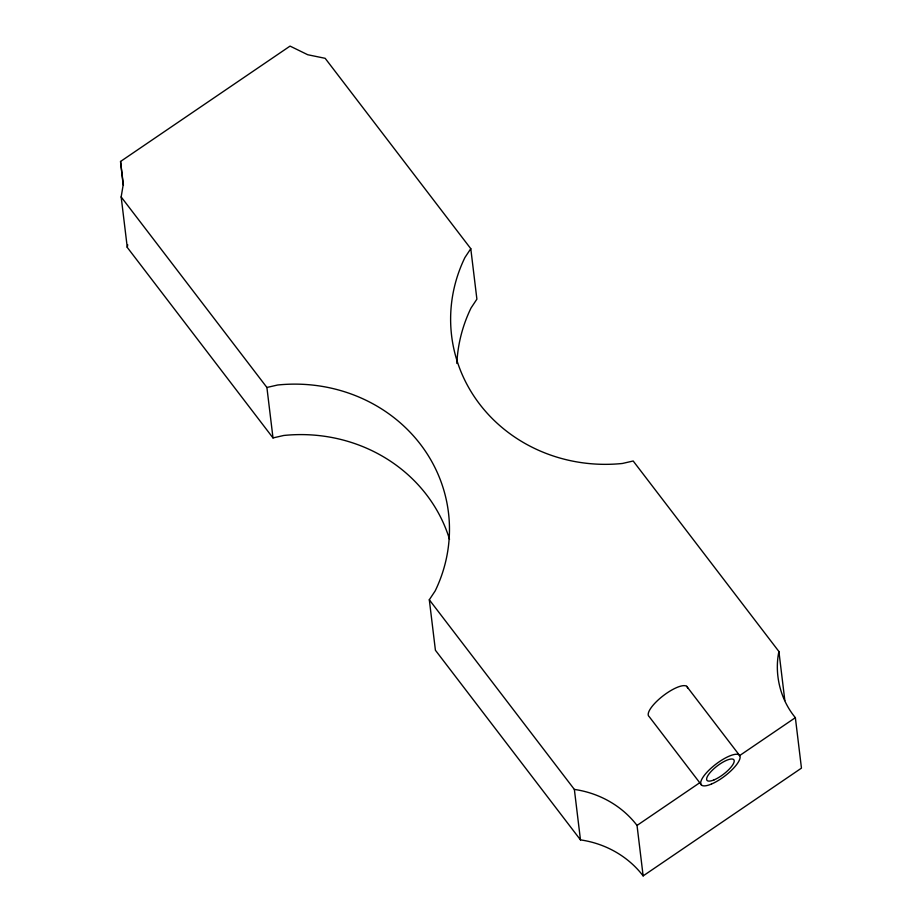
<?xml version="1.0" encoding="UTF-8"?>
<svg xmlns="http://www.w3.org/2000/svg" width="922" height="922" viewBox="0 0 922 922"><rect width="100%" height="100%" fill="white"/><g stroke="black" fill="none" stroke-linecap="round" stroke-linejoin="round"><path stroke-width="1.38" d="M470.785 248.686L464.918 257.538A157.259 147.301 -6.9 0 0 622.431 463.466L633.183 461L778.906 651.497C774.134 674.362 780.427 699.74 795.363 717.662L801.46 768.13L643.141 875.9A96.775 90.644 -6.9 0 0 580.468 839.884L435.415 650.252L429.306 599.773L435.172 590.933A157.259 147.301 -6.9 0 0 277.649 385.004L266.896 387.459L121.162 196.939L123.168 184.999L120.54 161.477L290.05 46.1L307.752 54.744L325.166 58.317L470.785 248.686L476.893 299.154L471.027 308.006A157.259 147.301 -6.9 0 0 456.863 363.452M449.533 539.347A157.259 147.301 -6.9 0 0 283.757 435.472L273.004 437.927L127.271 247.407L127.72 244.756M643.141 875.9L637.033 825.432L700.121 782.49M739.409 755.74L795.363 717.662M686.706 686.337L739.179 754.922M701.619 785.198L649.157 716.601A24.191 7.422 -37.4 0 1 664.347 694.877A24.191 7.422 -37.4 0 1 687.651 688.054M429.306 599.773L574.36 789.416A96.775 90.644 -6.9 0 1 637.033 825.432M778.906 651.497L784.841 700.57M574.36 789.416L580.468 839.884M266.896 387.459L273.004 437.927M120.54 161.477L123.421 185.31M121.162 196.939L127.271 247.407M711.427 784.057A24.191 7.422 -37.4 0 0 740.112 756.639A24.191 7.422 -37.4 0 0 709.663 769.49A24.191 7.422 -37.4 0 0 711.427 784.057M714.124 779.851A16.93 5.198 -37.4 0 0 734.2 760.673A16.93 5.198 -37.4 0 0 712.879 769.663A16.93 5.198 -37.4 0 0 714.124 779.851"/></g></svg>
